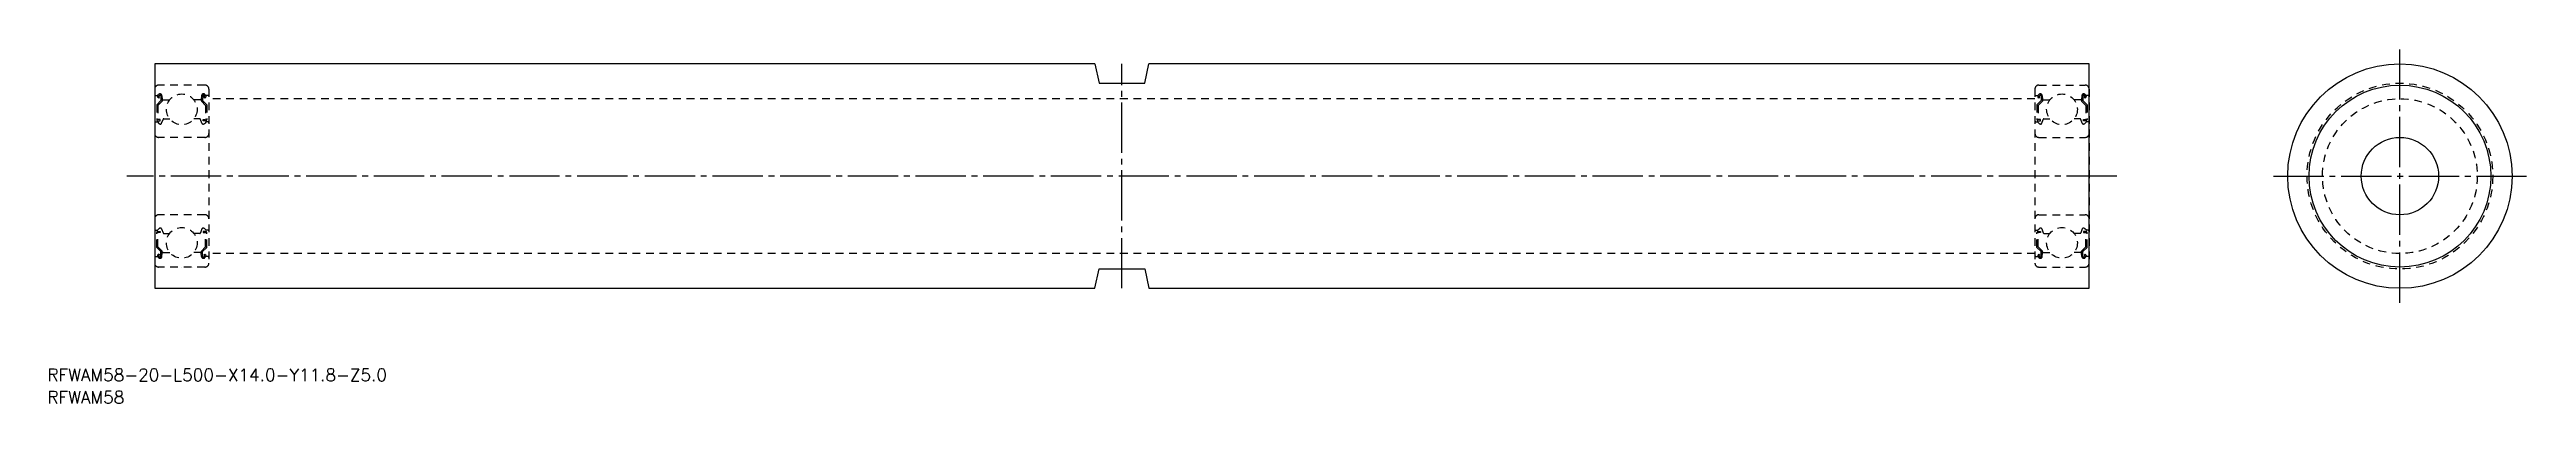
# Model space of a CAD drawing. Extents: x 52 to 693, y 146 to 238.
import ezdxf

# ---------------------------------------------------------------- set-up
doc = ezdxf.new("R2010")
doc.units = 0
doc.linetypes.add('CENTER', pattern=[17.5, 13, -1.5, 1.5, -1.5])
doc.linetypes.add('DASHED', pattern=[3.5, 2, -1.5])
doc.layers.get('0').update_dxf_attribs({"linetype": 'CONTINUOUS'})
doc.layers.add('CENTER', color=1, linetype='CENTER')
doc.styles.get("Standard").update_dxf_attribs({"font": 'txt.shx', "bigfont": '@extfont2.shx'})

msp = doc.modelspace()

# ---------------------------------------------------------------- linework, layer by layer
at = {"color": 7, "linetype": 'CONTINUOUS'}
for p, q in [((79.56, 233.92), (79.56, 175.92)), ((322.56, 233.92), (79.56, 233.92)), ((322.56, 233.92), (323.66, 228.92)), ((335.46, 228.92), (336.56, 233.92)), ((579.56, 233.92), (336.56, 233.92)), ((579.56, 175.92), (579.56, 233.92)), ((323.66, 228.92), (335.46, 228.92)), ((322.56, 175.92), (323.66, 180.92)), ((323.66, 180.92), (335.46, 180.92)), ((335.46, 180.92), (336.56, 175.92)), ((79.56, 175.92), (322.56, 175.92)), ((336.56, 175.92), (579.56, 175.92))]:
    msp.add_line(p, q, dxfattribs=at)
at = {"color": 3, "linetype": 'DASHED'}
for p, q in [((79.56, 227.42), (79.56, 182.42)), ((79.76, 225.72), (80.34, 225.72)), ((81.19, 224.42), (80.09, 223.32)), ((80.34, 225.72), (80.56, 225.98)), ((80.61, 225.1), (80.38, 225.29)), ((81.49, 224.3), (80.39, 223.2)), ((92.56, 228.42), (80.56, 228.42)), ((80.57, 225.52), (80.79, 225.78)), ((80.8, 225.33), (80.57, 225.52)), ((80.61, 225.1), (80.8, 225.33)), ((81.14, 225.66), (81.19, 224.42)), ((81.44, 225.7), (81.52, 224.8)), ((81.49, 225.14), (81.49, 224.3)), ((81.72, 224.62), (83.44, 224.62)), ((91.4, 224.62), (89.68, 224.62)), ((91.68, 225.7), (91.6, 224.8)), ((91.63, 225.14), (91.63, 224.3)), ((91.63, 224.3), (92.73, 223.2)), ((91.98, 225.66), (91.93, 224.42)), ((91.93, 224.42), (93.03, 223.32)), ((92.32, 225.33), (92.55, 225.52)), ((92.52, 225.1), (92.32, 225.33)), ((92.55, 225.52), (92.34, 225.78)), ((92.52, 225.1), (92.74, 225.29)), ((92.78, 225.72), (92.56, 225.98)), ((93.36, 225.72), (92.78, 225.72)), ((93.56, 227.42), (93.56, 182.42)), ((565.56, 224.92), (93.56, 224.92)), ((565.56, 227.42), (565.56, 182.42)), ((565.76, 225.72), (566.34, 225.72)), ((567.19, 224.42), (566.09, 223.32)), ((566.34, 225.72), (566.56, 225.98)), ((566.61, 225.1), (566.38, 225.29)), ((567.49, 224.3), (566.39, 223.2)), ((566.56, 228.42), (578.56, 228.42)), ((566.57, 225.52), (566.79, 225.78)), ((566.8, 225.33), (566.57, 225.52)), ((566.61, 225.1), (566.8, 225.33)), ((567.14, 225.66), (567.19, 224.42)), ((567.44, 225.7), (567.52, 224.8)), ((567.49, 225.14), (567.49, 224.3)), ((567.72, 224.62), (569.44, 224.62)), ((577.4, 224.62), (575.68, 224.62)), ((577.68, 225.7), (577.6, 224.8)), ((577.63, 225.14), (577.63, 224.3)), ((577.63, 224.3), (578.73, 223.2)), ((577.98, 225.66), (577.93, 224.42)), ((577.93, 224.42), (579.03, 223.32)), ((578.32, 225.33), (578.55, 225.52)), ((578.52, 225.1), (578.32, 225.33)), ((578.55, 225.52), (578.34, 225.78)), ((578.52, 225.1), (578.74, 225.29)), ((578.78, 225.72), (578.56, 225.98)), ((579.36, 225.72), (578.78, 225.72)), ((579.56, 227.42), (579.56, 182.42)), ((79.76, 218.92), (80.26, 218.92)), ((80.09, 223.32), (80.09, 219.52)), ((80.26, 218.92), (80.64, 218.54)), ((80.39, 223.2), (80.39, 219.52)), ((81.01, 219.52), (80.39, 219.52)), ((80.39, 219.22), (81.01, 219.22)), ((81.01, 219.22), (81.01, 219.52)), ((81.34, 218.56), (81.71, 219.58)), ((81.9, 219.72), (83.44, 219.72)), ((91.22, 219.72), (89.68, 219.72)), ((91.78, 218.56), (91.41, 219.58)), ((92.11, 219.22), (92.11, 219.52)), ((92.11, 219.52), (92.73, 219.52)), ((92.73, 219.22), (92.11, 219.22)), ((92.86, 218.92), (92.49, 218.54)), ((92.73, 223.2), (92.73, 219.52)), ((93.36, 218.92), (92.86, 218.92)), ((93.03, 223.32), (93.03, 219.52)), ((565.76, 218.92), (566.26, 218.92)), ((566.09, 223.32), (566.09, 219.52)), ((566.26, 218.92), (566.64, 218.54)), ((566.39, 223.2), (566.39, 219.52)), ((567.01, 219.52), (566.39, 219.52)), ((566.39, 219.22), (567.01, 219.22)), ((567.01, 219.22), (567.01, 219.52)), ((567.34, 218.56), (567.71, 219.58)), ((567.9, 219.72), (569.44, 219.72)), ((577.22, 219.72), (575.68, 219.72)), ((577.78, 218.56), (577.41, 219.58)), ((578.11, 219.52), (578.73, 219.52)), ((578.11, 219.22), (578.11, 219.52)), ((578.73, 219.22), (578.11, 219.22)), ((578.86, 218.92), (578.49, 218.54)), ((578.73, 223.2), (578.73, 219.52)), ((579.36, 218.92), (578.86, 218.92)), ((579.03, 223.32), (579.03, 219.52)), ((92.56, 214.92), (80.56, 214.92)), ((566.56, 214.92), (578.56, 214.92)), ((92.56, 194.92), (80.56, 194.92)), ((566.56, 194.92), (578.56, 194.92)), ((79.76, 190.92), (80.26, 190.92)), ((80.09, 186.51), (80.09, 190.32)), ((81.19, 185.41), (80.09, 186.51)), ((80.26, 190.92), (80.64, 191.29)), ((80.39, 190.62), (81.01, 190.62)), ((80.39, 186.64), (80.39, 190.32)), ((81.01, 190.32), (80.39, 190.32)), ((81.49, 185.54), (80.39, 186.64)), ((81.01, 190.62), (81.01, 190.32)), ((81.34, 191.27), (81.71, 190.25)), ((81.9, 190.12), (83.44, 190.12)), ((91.22, 190.12), (89.68, 190.12)), ((91.78, 191.27), (91.41, 190.25)), ((91.63, 185.54), (92.73, 186.64)), ((91.93, 185.41), (93.03, 186.51)), ((92.73, 190.62), (92.11, 190.62)), ((92.11, 190.62), (92.11, 190.32)), ((92.11, 190.32), (92.73, 190.32)), ((92.86, 190.92), (92.49, 191.29)), ((92.73, 186.64), (92.73, 190.32)), ((93.36, 190.92), (92.86, 190.92)), ((93.03, 186.51), (93.03, 190.32)), ((565.76, 190.92), (566.26, 190.92)), ((566.09, 186.51), (566.09, 190.32)), ((567.19, 185.41), (566.09, 186.51)), ((566.26, 190.92), (566.64, 191.29)), ((566.39, 190.62), (567.01, 190.62)), ((566.39, 186.64), (566.39, 190.32)), ((567.01, 190.32), (566.39, 190.32)), ((567.49, 185.54), (566.39, 186.64)), ((567.01, 190.62), (567.01, 190.32)), ((567.34, 191.27), (567.71, 190.25)), ((567.9, 190.12), (569.44, 190.12)), ((577.22, 190.12), (575.68, 190.12)), ((577.78, 191.27), (577.41, 190.25)), ((577.63, 185.54), (578.73, 186.64)), ((577.93, 185.41), (579.03, 186.51)), ((578.11, 190.62), (578.11, 190.32)), ((578.73, 190.62), (578.11, 190.62)), ((578.11, 190.32), (578.73, 190.32)), ((578.86, 190.92), (578.49, 191.29)), ((578.73, 186.64), (578.73, 190.32)), ((579.36, 190.92), (578.86, 190.92)), ((579.03, 186.51), (579.03, 190.32)), ((79.76, 184.12), (80.34, 184.12)), ((80.34, 184.12), (80.56, 183.85)), ((80.61, 184.73), (80.38, 184.54)), ((92.56, 181.42), (80.56, 181.42)), ((80.8, 184.5), (80.57, 184.31)), ((80.57, 184.31), (80.79, 184.05)), ((80.61, 184.73), (80.8, 184.5)), ((81.14, 184.17), (81.19, 185.41)), ((81.44, 184.13), (81.52, 185.03)), ((81.49, 184.69), (81.49, 185.54)), ((81.72, 185.22), (83.44, 185.22)), ((86.56, 181.42), (86.56, 181.42)), ((89.26, 181.42), (89.26, 181.42)), ((91.4, 185.22), (89.68, 185.22)), ((91.68, 184.13), (91.6, 185.03)), ((91.63, 184.69), (91.63, 185.54)), ((91.98, 184.17), (91.93, 185.41)), ((92.52, 184.73), (92.32, 184.5)), ((92.32, 184.5), (92.55, 184.31)), ((92.55, 184.31), (92.34, 184.05)), ((92.52, 184.73), (92.74, 184.54)), ((92.78, 184.12), (92.56, 183.85)), ((93.36, 184.12), (92.78, 184.12)), ((565.56, 184.92), (93.56, 184.92)), ((565.76, 184.12), (566.34, 184.12)), ((566.34, 184.12), (566.56, 183.85)), ((566.61, 184.73), (566.38, 184.54)), ((566.56, 181.42), (578.56, 181.42)), ((566.8, 184.5), (566.57, 184.31)), ((566.57, 184.31), (566.79, 184.05)), ((566.61, 184.73), (566.8, 184.5)), ((567.14, 184.17), (567.19, 185.41)), ((567.44, 184.13), (567.52, 185.03)), ((567.49, 184.69), (567.49, 185.54)), ((567.72, 185.22), (569.44, 185.22)), ((569.86, 181.42), (569.86, 181.42)), ((572.56, 181.42), (572.56, 181.42)), ((577.4, 185.22), (575.68, 185.22)), ((577.68, 184.13), (577.6, 185.03)), ((577.63, 184.69), (577.63, 185.54)), ((577.98, 184.17), (577.93, 185.41)), ((578.52, 184.73), (578.32, 184.5)), ((578.32, 184.5), (578.55, 184.31)), ((578.55, 184.31), (578.34, 184.05)), ((578.52, 184.73), (578.74, 184.54)), ((578.78, 184.12), (578.56, 183.85)), ((579.36, 184.12), (578.78, 184.12))]:
    msp.add_line(p, q, dxfattribs=at)
at = {"color": 7, "linetype": 'CONTINUOUS'}
for radius in [29, 23.5, 10]:
    msp.add_circle((659.9, 204.92), radius, dxfattribs=at)
at = {"color": 3, "linetype": 'DASHED'}
for centre, radius in [((86.56, 222.17), 3.97), ((572.56, 222.17), 3.97), ((659.9, 204.92), 24), ((659.9, 204.92), 20), ((86.56, 187.67), 3.97), ((572.56, 187.67), 3.97)]:
    msp.add_circle(centre, radius, dxfattribs=at)
for centre, radius, start, end in [((80.56, 227.42), 1, 90, 180), ((79.76, 225.92), 0.2, 180, 270), ((80.57, 225.52), 0.3, 139.90979, 229.99628), ((80.94, 225.66), 0.5, 4.98705, 139.90979), ((80.94, 225.65), 0.2, 2.37537, 139.99223), ((81.72, 224.82), 0.2, 184.98705, 270), ((91.4, 224.82), 0.2, 270, 355.01295), ((92.18, 225.66), 0.5, 40.09021, 175.01295), ((92.18, 225.65), 0.2, 40.00777, 177.62463), ((92.56, 227.42), 1, 0, 90), ((92.55, 225.52), 0.3, 310.00372, 40.09021), ((93.36, 225.92), 0.2, 270, 0), ((566.56, 227.42), 1, 90, 180), ((565.76, 225.92), 0.2, 180, 270), ((566.57, 225.52), 0.3, 139.90979, 229.99628), ((566.94, 225.66), 0.5, 4.98705, 139.90979), ((566.94, 225.65), 0.2, 2.37537, 139.99223), ((567.72, 224.82), 0.2, 184.98705, 270), ((577.4, 224.82), 0.2, 270, 355.01295), ((578.18, 225.66), 0.5, 40.09021, 175.01295), ((578.18, 225.65), 0.2, 40.00777, 177.62463), ((578.56, 227.42), 1, 0, 90), ((578.55, 225.52), 0.3, 310.00372, 40.09021), ((579.36, 225.92), 0.2, 270, 0), ((79.76, 218.72), 0.2, 90, 180), ((80.39, 219.52), 0.3, 180, 270), ((81.06, 218.97), 0.6, 225, 272.80484), ((81.06, 218.67), 0.3, 265.5374, 340.02987), ((81.9, 219.52), 0.2, 90, 160.02987), ((91.22, 219.52), 0.2, 19.97013, 90), ((92.06, 218.67), 0.3, 199.97013, 274.4626), ((92.06, 218.97), 0.6, 267.19516, 315), ((92.73, 219.52), 0.3, 270, 0), ((93.36, 218.72), 0.2, 0, 90), ((565.76, 218.72), 0.2, 90, 180), ((566.39, 219.52), 0.3, 180, 270), ((567.06, 218.97), 0.6, 225, 272.80484), ((567.06, 218.67), 0.3, 265.5374, 340.02987), ((567.9, 219.52), 0.2, 90, 160.02987), ((577.22, 219.52), 0.2, 19.97013, 90), ((578.06, 218.67), 0.3, 199.97013, 274.4626), ((578.06, 218.97), 0.6, 267.19516, 315), ((578.73, 219.52), 0.3, 270, 0), ((579.36, 218.72), 0.2, 0, 90), ((80.56, 215.92), 1, 180, 270), ((92.56, 215.92), 1, 270, 0), ((566.56, 215.92), 1, 180, 270), ((578.56, 215.92), 1, 270, 0), ((80.56, 193.92), 1, 90, 180), ((92.56, 193.92), 1, 0, 90), ((566.56, 193.92), 1, 90, 180), ((578.56, 193.92), 1, 0, 90), ((79.76, 191.12), 0.2, 180, 270), ((80.39, 190.32), 0.3, 90, 180), ((81.06, 190.87), 0.6, 87.19516, 135), ((81.06, 191.17), 0.3, 19.97013, 94.4626), ((81.9, 190.32), 0.2, 199.97013, 270), ((91.22, 190.32), 0.2, 270, 340.02987), ((92.06, 191.17), 0.3, 85.5374, 160.02987), ((92.06, 190.87), 0.6, 45, 92.80484), ((92.73, 190.32), 0.3, 0, 90), ((93.36, 191.12), 0.2, 270, 0), ((565.76, 191.12), 0.2, 180, 270), ((566.39, 190.32), 0.3, 90, 180), ((567.06, 190.87), 0.6, 87.19516, 135), ((567.06, 191.17), 0.3, 19.97013, 94.4626), ((567.9, 190.32), 0.2, 199.97013, 270), ((577.22, 190.32), 0.2, 270, 340.02987), ((578.06, 191.17), 0.3, 85.5374, 160.02987), ((578.06, 190.87), 0.6, 45, 92.80484), ((578.73, 190.32), 0.3, 0, 90), ((579.36, 191.12), 0.2, 270, 0), ((79.76, 183.92), 0.2, 90, 180), ((80.56, 182.42), 1, 180, 270), ((80.57, 184.31), 0.3, 130.00372, 220.09021), ((80.94, 184.18), 0.5, 220.09021, 355.01295), ((80.94, 184.18), 0.2, 220.00777, 357.62463), ((81.72, 185.02), 0.2, 90, 175.01295), ((91.4, 185.02), 0.2, 4.98705, 90), ((92.18, 184.18), 0.5, 184.98705, 319.90979), ((92.18, 184.18), 0.2, 182.37537, 319.99223), ((92.56, 182.42), 1, 270, 0), ((92.55, 184.31), 0.3, 319.90979, 49.99628), ((93.36, 183.92), 0.2, 0, 90), ((565.76, 183.92), 0.2, 90, 180), ((566.56, 182.42), 1, 180, 270), ((566.57, 184.31), 0.3, 130.00372, 220.09021), ((566.94, 184.18), 0.5, 220.09021, 355.01295), ((566.94, 184.18), 0.2, 220.00777, 357.62463), ((567.72, 185.02), 0.2, 90, 175.01295), ((577.4, 185.02), 0.2, 4.98705, 90), ((578.18, 184.18), 0.5, 184.98705, 319.90979), ((578.18, 184.18), 0.2, 182.37537, 319.99223), ((578.56, 182.42), 1, 270, 0), ((578.55, 184.31), 0.3, 319.90979, 49.99628), ((579.36, 183.92), 0.2, 0, 90)]:
    msp.add_arc(centre, radius, start, end, dxfattribs=at)
at = {"layer": 'CENTER', "color": 1, "linetype": 'CENTER'}
for p, q in [((659.9, 172.21), (659.9, 237.62)), ((329.56, 175.92), (329.56, 233.92)), ((586.73, 204.92), (72.39, 204.92)), ((627.2, 204.92), (692.61, 204.92))]:
    msp.add_line(p, q, dxfattribs=at)

# ---------------------------------------------------------------- texts
at = {"color": 7, "linetype": 'CONTINUOUS'}
for s, p in [('RFWAM58-20-L500-X14.0-Y11.8-Z5.0', (51.83, 151.95)), ('RFWAM58', (51.83, 146.17))]:
    msp.add_text(s, height=3.2, dxfattribs=at).set_placement(p)

doc.saveas('drawing.dxf')
